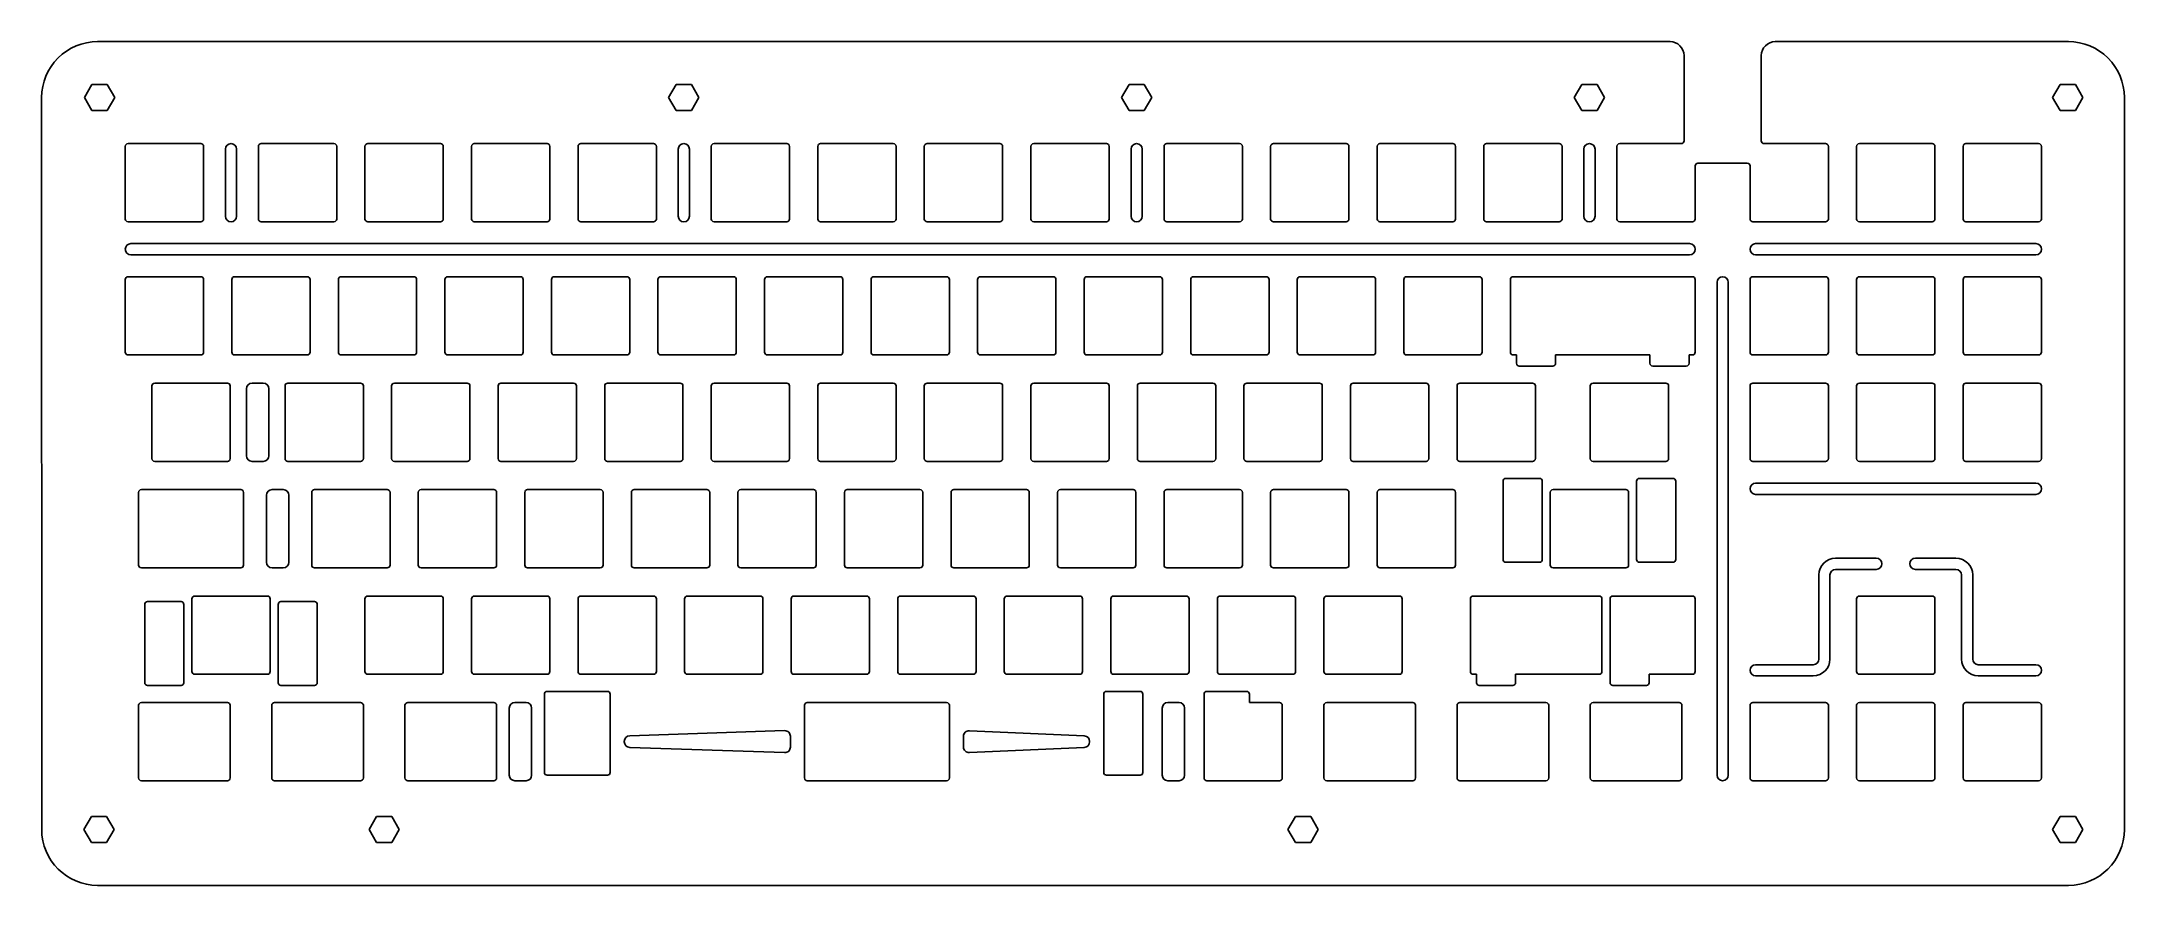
# Model space of a CAD drawing. Header units: millimetres. Extents: x -186 to 186, y -75 to 75.
import ezdxf

# ---------------------------------------------------------------- set-up
doc = ezdxf.new("R2010")
doc.units = ezdxf.units.MM
doc.layers.add('CUTOUTS', color=1, linetype='CONTINUOUS')
doc.layers.add('PERIMETER', color=5, linetype='CONTINUOUS')

msp = doc.modelspace()

# ---------------------------------------------------------------- linework, layer by layer
at = {"layer": 'CUTOUTS'}
for p, q in [((-178.55, 65.49), (-177.19, 67.84)), ((-177.19, 67.84), (-174.47, 67.84)), ((-174.47, 67.84), (-173.12, 65.49)), ((-74.09, 65.49), (-72.73, 67.84)), ((-72.73, 67.84), (-70.02, 67.84)), ((-70.02, 67.84), (-68.66, 65.49)), ((6.88, 65.49), (8.23, 67.84)), ((8.23, 67.84), (10.95, 67.84)), ((10.95, 67.84), (12.3, 65.49)), ((87.84, 65.49), (89.2, 67.84)), ((89.2, 67.84), (91.91, 67.84)), ((91.91, 67.84), (93.27, 65.49)), ((173.36, 65.49), (174.72, 67.84)), ((174.72, 67.84), (177.43, 67.84)), ((177.43, 67.84), (178.79, 65.49)), ((-177.19, 63.14), (-178.55, 65.49)), ((-173.12, 65.49), (-174.47, 63.14)), ((-72.73, 63.14), (-74.09, 65.49)), ((-68.66, 65.49), (-70.02, 63.14)), ((8.23, 63.14), (6.88, 65.49)), ((12.3, 65.49), (10.95, 63.14)), ((89.2, 63.14), (87.84, 65.49)), ((93.27, 65.49), (91.91, 63.14)), ((174.72, 63.14), (173.36, 65.49)), ((178.79, 65.49), (177.43, 63.14)), ((-174.47, 63.14), (-177.19, 63.14)), ((-70.02, 63.14), (-72.73, 63.14)), ((10.95, 63.14), (8.23, 63.14)), ((91.91, 63.14), (89.2, 63.14)), ((177.43, 63.14), (174.72, 63.14)), ((-171.24, 43.75), (-171.24, 56.75)), ((-170.74, 57.25), (-157.74, 57.25)), ((-157.24, 56.75), (-157.24, 43.75)), ((-153.33, 44.25), (-153.33, 56.25)), ((-152.33, 57.25), (-152.33, 57.25)), ((-151.33, 56.25), (-151.33, 44.25)), ((-147.43, 43.75), (-147.43, 56.75)), ((-146.93, 57.25), (-133.93, 57.25)), ((-133.43, 56.75), (-133.43, 43.75)), ((-128.38, 43.75), (-128.38, 56.75)), ((-127.88, 57.25), (-114.88, 57.25)), ((-114.38, 56.75), (-114.38, 43.75)), ((-109.33, 43.75), (-109.33, 56.75)), ((-108.83, 57.25), (-95.83, 57.25)), ((-95.33, 56.75), (-95.33, 43.75)), ((-90.28, 43.75), (-90.28, 56.75)), ((-89.78, 57.25), (-76.78, 57.25)), ((-76.28, 56.75), (-76.28, 43.75)), ((-72.37, 44.25), (-72.37, 56.25)), ((-71.37, 57.25), (-71.37, 57.25)), ((-70.37, 56.25), (-70.37, 44.25)), ((-66.47, 43.75), (-66.47, 56.75)), ((-65.97, 57.25), (-52.97, 57.25)), ((-52.47, 56.75), (-52.47, 43.75)), ((-47.42, 43.75), (-47.42, 56.75)), ((-46.92, 57.25), (-33.92, 57.25)), ((-33.42, 56.75), (-33.42, 43.75)), ((-28.37, 43.75), (-28.37, 56.75)), ((-27.87, 57.25), (-14.87, 57.25)), ((-14.37, 56.75), (-14.37, 43.75)), ((-9.32, 43.75), (-9.32, 56.75)), ((-8.82, 57.25), (4.18, 57.25)), ((4.68, 56.75), (4.68, 43.75)), ((8.59, 44.25), (8.59, 56.25)), ((9.59, 57.25), (9.59, 57.25)), ((10.59, 56.25), (10.59, 44.25)), ((14.5, 43.75), (14.5, 56.75)), ((15, 57.25), (28, 57.25)), ((28.5, 56.75), (28.5, 43.75)), ((33.55, 43.75), (33.55, 56.75)), ((34.05, 57.25), (47.05, 57.25)), ((47.55, 56.75), (47.55, 43.75)), ((52.6, 43.75), (52.6, 56.75)), ((53.1, 57.25), (66.1, 57.25)), ((66.6, 56.75), (66.6, 43.75)), ((71.65, 43.75), (71.65, 56.75)), ((72.15, 57.25), (85.15, 57.25)), ((85.65, 56.75), (85.65, 43.75)), ((89.55, 44.25), (89.55, 56.25)), ((90.55, 57.25), (90.55, 57.25)), ((91.55, 56.25), (91.55, 44.25)), ((138.32, 43.75), (138.32, 56.75)), ((138.82, 57.25), (151.82, 57.25)), ((152.32, 56.75), (152.32, 43.75)), ((157.37, 43.75), (157.37, 56.75)), ((157.87, 57.25), (170.87, 57.25)), ((171.37, 56.75), (171.37, 43.75)), ((-157.74, 43.25), (-170.74, 43.25)), ((-152.33, 43.25), (-152.33, 43.25)), ((-133.93, 43.25), (-146.93, 43.25)), ((-114.88, 43.25), (-127.88, 43.25)), ((-95.83, 43.25), (-108.83, 43.25)), ((-76.78, 43.25), (-89.78, 43.25)), ((-71.37, 43.25), (-71.37, 43.25)), ((-52.97, 43.25), (-65.97, 43.25)), ((-33.92, 43.25), (-46.92, 43.25)), ((-14.87, 43.25), (-27.87, 43.25)), ((4.18, 43.25), (-8.82, 43.25)), ((9.59, 43.25), (9.59, 43.25)), ((28, 43.25), (15, 43.25)), ((47.05, 43.25), (34.05, 43.25)), ((66.1, 43.25), (53.1, 43.25)), ((85.15, 43.25), (72.15, 43.25)), ((90.55, 43.25), (90.55, 43.25)), ((151.82, 43.25), (138.82, 43.25)), ((170.87, 43.25), (157.87, 43.25)), ((-170.24, 39.34), (108.46, 39.34)), ((108.46, 37.34), (-170.24, 37.34)), ((120.27, 39.34), (170.37, 39.34)), ((170.37, 37.34), (120.27, 37.34)), ((-171.24, 19.93), (-171.24, 32.93)), ((-170.74, 33.43), (-157.74, 33.43)), ((-157.24, 32.93), (-157.24, 19.93)), ((-152.19, 19.93), (-152.19, 32.93)), ((-151.69, 33.43), (-138.69, 33.43)), ((-138.19, 32.93), (-138.19, 19.93)), ((-133.14, 19.93), (-133.14, 32.93)), ((-132.64, 33.43), (-119.64, 33.43)), ((-119.14, 32.93), (-119.14, 19.93)), ((-114.09, 19.93), (-114.09, 32.93)), ((-113.59, 33.43), (-100.59, 33.43)), ((-100.09, 32.93), (-100.09, 19.93)), ((-95.04, 19.93), (-95.04, 32.93)), ((-94.54, 33.43), (-81.54, 33.43)), ((-81.04, 32.93), (-81.04, 19.93)), ((-75.99, 19.93), (-75.99, 32.93)), ((-75.49, 33.43), (-62.49, 33.43)), ((-61.99, 32.93), (-61.99, 19.93)), ((-56.94, 19.93), (-56.94, 32.93)), ((-56.44, 33.43), (-43.44, 33.43)), ((-42.94, 32.93), (-42.94, 19.93)), ((-37.89, 19.93), (-37.89, 32.93)), ((-37.39, 33.43), (-24.39, 33.43)), ((-23.89, 32.93), (-23.89, 19.93)), ((-18.84, 19.93), (-18.84, 32.93)), ((-18.34, 33.43), (-5.34, 33.43)), ((-4.84, 32.93), (-4.84, 19.93)), ((0.21, 19.93), (0.21, 32.93)), ((0.71, 33.43), (13.71, 33.43)), ((14.21, 32.93), (14.21, 19.93)), ((19.26, 19.93), (19.26, 32.93)), ((19.76, 33.43), (32.76, 33.43)), ((33.26, 32.93), (33.26, 19.93)), ((38.31, 19.93), (38.31, 32.93)), ((38.81, 33.43), (51.81, 33.43)), ((52.31, 32.93), (52.31, 19.93)), ((57.36, 19.93), (57.36, 32.93)), ((57.86, 33.43), (70.86, 33.43)), ((71.36, 32.93), (71.36, 19.93)), ((76.41, 19.93), (76.41, 32.93)), ((76.91, 33.43), (108.96, 33.43)), ((109.46, 32.93), (109.46, 19.93)), ((113.37, -55.77), (113.37, 32.43)), ((115.37, 32.43), (115.37, -55.77)), ((119.27, 19.93), (119.27, 32.93)), ((119.77, 33.43), (132.77, 33.43)), ((133.27, 32.93), (133.27, 19.93)), ((138.32, 19.93), (138.32, 32.93)), ((138.82, 33.43), (151.82, 33.43)), ((152.32, 32.93), (152.32, 19.93)), ((157.37, 19.93), (157.37, 32.93)), ((157.87, 33.43), (170.87, 33.43)), ((171.37, 32.93), (171.37, 19.93)), ((-157.74, 19.43), (-170.74, 19.43)), ((-138.69, 19.43), (-151.69, 19.43)), ((-119.64, 19.43), (-132.64, 19.43)), ((-100.59, 19.43), (-113.59, 19.43)), ((-81.54, 19.43), (-94.54, 19.43)), ((-62.49, 19.43), (-75.49, 19.43)), ((-43.44, 19.43), (-56.44, 19.43)), ((-24.39, 19.43), (-37.39, 19.43)), ((-5.34, 19.43), (-18.34, 19.43)), ((13.71, 19.43), (0.71, 19.43)), ((32.76, 19.43), (19.76, 19.43)), ((51.81, 19.43), (38.81, 19.43)), ((70.86, 19.43), (57.86, 19.43)), ((77.5, 19.43), (76.91, 19.43)), ((77.5, 17.93), (77.5, 19.43)), ((84.5, 19.43), (84.5, 17.93)), ((101.37, 19.43), (84.5, 19.43)), ((101.37, 17.93), (101.37, 19.43)), ((108.37, 19.43), (108.37, 17.93)), ((108.96, 19.43), (108.37, 19.43)), ((132.77, 19.43), (119.77, 19.43)), ((151.82, 19.43), (138.82, 19.43)), ((170.87, 19.43), (157.87, 19.43)), ((84, 17.43), (78, 17.43)), ((107.87, 17.43), (101.87, 17.43)), ((-166.48, 0.88), (-166.48, 13.88)), ((-165.98, 14.38), (-152.98, 14.38)), ((-152.48, 13.88), (-152.48, 0.88)), ((-149.57, 1.38), (-149.57, 13.38)), ((-148.57, 14.38), (-146.57, 14.38)), ((-145.57, 13.38), (-145.57, 1.38)), ((-142.67, 0.88), (-142.67, 13.88)), ((-142.17, 14.38), (-129.17, 14.38)), ((-128.67, 13.88), (-128.67, 0.88)), ((-123.62, 0.88), (-123.62, 13.88)), ((-123.12, 14.38), (-110.12, 14.38)), ((-109.62, 13.88), (-109.62, 0.88)), ((-104.57, 0.88), (-104.57, 13.88)), ((-104.07, 14.38), (-91.07, 14.38)), ((-90.57, 13.88), (-90.57, 0.88)), ((-85.52, 0.88), (-85.52, 13.88)), ((-85.02, 14.38), (-72.02, 14.38)), ((-71.52, 13.88), (-71.52, 0.88)), ((-66.47, 0.88), (-66.47, 13.88)), ((-65.97, 14.38), (-52.97, 14.38)), ((-52.47, 13.88), (-52.47, 0.88)), ((-47.42, 0.88), (-47.42, 13.88)), ((-46.92, 14.38), (-33.92, 14.38)), ((-33.42, 13.88), (-33.42, 0.88)), ((-28.37, 0.88), (-28.37, 13.88)), ((-27.87, 14.38), (-14.87, 14.38)), ((-14.37, 13.88), (-14.37, 0.88)), ((-9.32, 0.88), (-9.32, 13.88)), ((-8.82, 14.38), (4.18, 14.38)), ((4.68, 13.88), (4.68, 0.88)), ((9.73, 0.88), (9.73, 13.88)), ((10.23, 14.38), (23.23, 14.38)), ((23.73, 13.88), (23.73, 0.88)), ((28.78, 0.88), (28.78, 13.88)), ((29.28, 14.38), (42.28, 14.38)), ((42.78, 13.88), (42.78, 0.88)), ((47.83, 0.88), (47.83, 13.88)), ((48.33, 14.38), (61.33, 14.38)), ((61.83, 13.88), (61.83, 0.88)), ((66.88, 0.88), (66.88, 13.88)), ((67.38, 14.38), (80.38, 14.38)), ((80.88, 13.88), (80.88, 0.88)), ((90.7, 0.88), (90.7, 13.88)), ((91.2, 14.38), (104.2, 14.38)), ((104.7, 13.88), (104.7, 0.88)), ((119.27, 0.88), (119.27, 13.88)), ((119.77, 14.38), (132.77, 14.38)), ((133.27, 13.88), (133.27, 0.88)), ((138.32, 0.88), (138.32, 13.88)), ((138.82, 14.38), (151.82, 14.38)), ((152.32, 13.88), (152.32, 0.88)), ((157.37, 0.88), (157.37, 13.88)), ((157.87, 14.38), (170.87, 14.38)), ((171.37, 13.88), (171.37, 0.88)), ((-152.98, 0.38), (-165.98, 0.38)), ((-146.57, 0.38), (-148.57, 0.38)), ((-129.17, 0.38), (-142.17, 0.38)), ((-110.12, 0.38), (-123.12, 0.38)), ((-91.07, 0.38), (-104.07, 0.38)), ((-72.02, 0.38), (-85.02, 0.38)), ((-52.97, 0.38), (-65.97, 0.38)), ((-33.92, 0.38), (-46.92, 0.38)), ((-14.87, 0.38), (-27.87, 0.38)), ((4.18, 0.38), (-8.82, 0.38)), ((23.23, 0.38), (10.23, 0.38)), ((42.28, 0.38), (29.28, 0.38)), ((61.33, 0.38), (48.33, 0.38)), ((80.38, 0.38), (67.38, 0.38)), ((104.2, 0.38), (91.2, 0.38)), ((132.77, 0.38), (119.77, 0.38)), ((151.82, 0.38), (138.82, 0.38)), ((170.87, 0.38), (157.87, 0.38)), ((75.11, -17.17), (75.11, -3.17)), ((75.61, -2.67), (81.61, -2.67)), ((82.11, -3.17), (82.11, -17.17)), ((98.99, -17.17), (98.99, -3.17)), ((99.49, -2.67), (105.49, -2.67)), ((105.99, -3.17), (105.99, -17.17)), ((120.27, -3.52), (170.37, -3.52)), ((-168.86, -18.17), (-168.86, -5.17)), ((-168.36, -4.67), (-150.6, -4.67)), ((-150.1, -5.17), (-150.1, -18.17)), ((-146, -17.67), (-146, -5.67)), ((-145, -4.67), (-143, -4.67)), ((-142, -5.67), (-142, -17.67)), ((-137.9, -18.17), (-137.9, -5.17)), ((-137.4, -4.67), (-124.4, -4.67)), ((-123.9, -5.17), (-123.9, -18.17)), ((-118.85, -18.17), (-118.85, -5.17)), ((-118.35, -4.67), (-105.35, -4.67)), ((-104.85, -5.17), (-104.85, -18.17)), ((-99.8, -18.17), (-99.8, -5.17)), ((-99.3, -4.67), (-86.3, -4.67)), ((-85.8, -5.17), (-85.8, -18.17)), ((-80.75, -18.17), (-80.75, -5.17)), ((-80.25, -4.67), (-67.25, -4.67)), ((-66.75, -5.17), (-66.75, -18.17)), ((-61.7, -18.17), (-61.7, -5.17)), ((-61.2, -4.67), (-48.2, -4.67)), ((-47.7, -5.17), (-47.7, -18.17)), ((-42.65, -18.17), (-42.65, -5.17)), ((-42.15, -4.67), (-29.15, -4.67)), ((-28.65, -5.17), (-28.65, -18.17)), ((-23.6, -18.17), (-23.6, -5.17)), ((-23.1, -4.67), (-10.1, -4.67)), ((-9.6, -5.17), (-9.6, -18.17)), ((-4.55, -18.17), (-4.55, -5.17)), ((-4.05, -4.67), (8.95, -4.67)), ((9.45, -5.17), (9.45, -18.17)), ((14.5, -18.17), (14.5, -5.17)), ((15, -4.67), (28, -4.67)), ((28.5, -5.17), (28.5, -18.17)), ((33.55, -18.17), (33.55, -5.17)), ((34.05, -4.67), (47.05, -4.67)), ((47.55, -5.17), (47.55, -18.17)), ((52.6, -18.17), (52.6, -5.17)), ((53.1, -4.67), (66.1, -4.67)), ((66.6, -5.17), (66.6, -18.17)), ((83.55, -18.17), (83.55, -5.17)), ((84.05, -4.67), (97.05, -4.67)), ((97.55, -5.17), (97.55, -18.17)), ((170.37, -5.52), (120.27, -5.52)), ((81.61, -17.67), (75.61, -17.67)), ((105.49, -17.67), (99.49, -17.67)), ((134.56, -16.95), (141.82, -16.95)), ((148.82, -16.95), (156.08, -16.95)), ((-150.6, -18.67), (-168.36, -18.67)), ((-143, -18.67), (-145, -18.67)), ((-124.4, -18.67), (-137.4, -18.67)), ((-105.35, -18.67), (-118.35, -18.67)), ((-86.3, -18.67), (-99.3, -18.67)), ((-67.25, -18.67), (-80.25, -18.67)), ((-48.2, -18.67), (-61.2, -18.67)), ((-29.15, -18.67), (-42.15, -18.67)), ((-10.1, -18.67), (-23.1, -18.67)), ((8.95, -18.67), (-4.05, -18.67)), ((28, -18.67), (15, -18.67)), ((47.05, -18.67), (34.05, -18.67)), ((66.1, -18.67), (53.1, -18.67)), ((97.05, -18.67), (84.05, -18.67)), ((131.56, -35), (131.56, -19.95)), ((133.56, -19.95), (133.56, -35)), ((141.82, -18.95), (134.56, -18.95)), ((156.08, -18.95), (148.82, -18.95)), ((157.08, -35), (157.08, -19.95)), ((159.08, -19.95), (159.08, -35)), ((-167.77, -39.22), (-167.77, -25.22)), ((-167.27, -24.72), (-161.27, -24.72)), ((-160.77, -25.22), (-160.77, -39.22)), ((-159.33, -37.22), (-159.33, -24.22)), ((-158.83, -23.72), (-145.83, -23.72)), ((-145.33, -24.22), (-145.33, -37.22)), ((-143.9, -39.22), (-143.9, -25.22)), ((-143.4, -24.72), (-137.4, -24.72)), ((-136.9, -25.22), (-136.9, -39.22)), ((-128.38, -37.22), (-128.38, -24.22)), ((-127.88, -23.72), (-114.88, -23.72)), ((-114.38, -24.22), (-114.38, -37.22)), ((-109.33, -37.22), (-109.33, -24.22)), ((-108.83, -23.72), (-95.83, -23.72)), ((-95.33, -24.22), (-95.33, -37.22)), ((-90.28, -37.22), (-90.28, -24.22)), ((-89.78, -23.72), (-76.78, -23.72)), ((-76.28, -24.22), (-76.28, -37.22)), ((-71.23, -37.22), (-71.23, -24.22)), ((-70.73, -23.72), (-57.73, -23.72)), ((-57.23, -24.22), (-57.23, -37.22)), ((-52.18, -37.22), (-52.18, -24.22)), ((-51.68, -23.72), (-38.68, -23.72)), ((-38.18, -24.22), (-38.18, -37.22)), ((-33.13, -37.22), (-33.13, -24.22)), ((-32.63, -23.72), (-19.63, -23.72)), ((-19.13, -24.22), (-19.13, -37.22)), ((-14.08, -37.22), (-14.08, -24.22)), ((-13.58, -23.72), (-0.58, -23.72)), ((-0.08, -24.22), (-0.08, -37.22)), ((4.97, -37.22), (4.97, -24.22)), ((5.47, -23.72), (18.47, -23.72)), ((18.97, -24.22), (18.97, -37.22)), ((24.02, -37.22), (24.02, -24.22)), ((24.52, -23.72), (37.52, -23.72)), ((38.02, -24.22), (38.02, -37.22)), ((43.07, -37.22), (43.07, -24.22)), ((43.57, -23.72), (56.57, -23.72)), ((57.07, -24.22), (57.07, -37.22)), ((69.27, -37.22), (69.27, -24.22)), ((69.77, -23.72), (92.29, -23.72)), ((92.79, -24.22), (92.79, -37.22)), ((94.23, -39.22), (94.23, -24.22)), ((94.73, -23.72), (108.96, -23.72)), ((109.46, -24.22), (109.46, -37.22)), ((138.32, -37.22), (138.32, -24.22)), ((138.82, -23.72), (151.82, -23.72)), ((152.32, -24.22), (152.32, -37.22)), ((120.27, -36), (130.56, -36)), ((160.08, -36), (170.37, -36)), ((-161.27, -39.72), (-167.27, -39.72)), ((-145.83, -37.72), (-158.83, -37.72)), ((-137.4, -39.72), (-143.4, -39.72)), ((-114.88, -37.72), (-127.88, -37.72)), ((-95.83, -37.72), (-108.83, -37.72)), ((-95.8, -40.77), (-85.04, -40.77)), ((-76.78, -37.72), (-89.78, -37.72)), ((-57.73, -37.72), (-70.73, -37.72)), ((-38.68, -37.72), (-51.68, -37.72)), ((-19.63, -37.72), (-32.63, -37.72)), ((-0.58, -37.72), (-13.58, -37.72)), ((4.2, -40.77), (10.2, -40.77)), ((18.47, -37.72), (5.47, -37.72)), ((22.14, -40.77), (29.26, -40.77)), ((37.52, -37.72), (24.52, -37.72)), ((56.57, -37.72), (43.57, -37.72)), ((70.35, -37.72), (69.77, -37.72)), ((70.35, -39.22), (70.35, -37.72)), ((76.85, -39.72), (70.85, -39.72)), ((77.35, -37.72), (77.35, -39.22)), ((92.29, -37.72), (77.35, -37.72)), ((100.73, -39.72), (94.73, -39.72)), ((108.96, -37.72), (101.23, -37.72)), ((101.23, -37.72), (101.23, -39.22)), ((130.56, -38), (120.27, -38)), ((151.82, -37.72), (138.82, -37.72)), ((170.37, -38), (160.08, -38)), ((-168.86, -56.27), (-168.86, -43.27)), ((-168.36, -42.77), (-152.98, -42.77)), ((-152.48, -43.27), (-152.48, -56.27)), ((-145.05, -56.27), (-145.05, -43.27)), ((-144.55, -42.77), (-129.17, -42.77)), ((-128.67, -43.27), (-128.67, -56.27)), ((-121.23, -56.27), (-121.23, -43.27)), ((-120.73, -42.77), (-105.35, -42.77)), ((-104.85, -43.27), (-104.85, -56.27)), ((-102.58, -55.77), (-102.58, -43.77)), ((-101.58, -42.77), (-99.58, -42.77)), ((-98.58, -43.77), (-98.58, -55.77)), ((-96.3, -55.27), (-96.3, -41.27)), ((-84.54, -41.27), (-84.54, -55.27)), ((-49.8, -56.27), (-49.8, -43.27)), ((-49.3, -42.77), (-24.39, -42.77)), ((-23.89, -43.27), (-23.89, -56.27)), ((3.7, -55.27), (3.7, -41.27)), ((10.7, -41.27), (10.7, -55.27)), ((14.17, -55.77), (14.17, -43.77)), ((15.17, -42.77), (17.17, -42.77)), ((18.17, -43.77), (18.17, -55.77)), ((21.64, -56.27), (21.64, -41.27)), ((29.76, -41.27), (29.76, -42.77)), ((29.76, -42.77), (35.14, -42.77)), ((35.64, -43.27), (35.64, -56.27)), ((43.07, -56.27), (43.07, -43.27)), ((43.57, -42.77), (58.95, -42.77)), ((59.45, -43.27), (59.45, -56.27)), ((66.88, -56.27), (66.88, -43.27)), ((67.38, -42.77), (82.77, -42.77)), ((83.27, -43.27), (83.27, -56.27)), ((90.7, -56.27), (90.7, -43.27)), ((91.2, -42.77), (106.58, -42.77)), ((107.08, -43.27), (107.08, -56.27)), ((119.27, -56.27), (119.27, -43.27)), ((119.77, -42.77), (132.77, -42.77)), ((133.27, -43.27), (133.27, -56.27)), ((138.32, -56.27), (138.32, -43.27)), ((138.82, -42.77), (151.82, -42.77)), ((152.32, -43.27), (152.32, -56.27)), ((157.37, -56.27), (157.37, -43.27)), ((157.87, -42.77), (170.87, -42.77)), ((171.37, -43.27), (171.37, -56.27)), ((-81.05, -48.73), (-53.36, -47.8)), ((-20.32, -47.81), (0.22, -48.73)), ((-82.02, -49.8), (-82.02, -49.73)), ((-53.36, -51.73), (-81.05, -50.8)), ((-52.32, -48.8), (-52.32, -49.77)), ((-52.32, -49.77), (-52.32, -50.73)), ((-21.37, -49.77), (-21.37, -48.81)), ((-21.37, -50.72), (-21.37, -49.77)), ((0.22, -50.81), (-20.32, -51.72)), ((1.18, -49.73), (1.18, -49.81)), ((-85.04, -55.77), (-95.8, -55.77)), ((10.2, -55.77), (4.2, -55.77)), ((-152.98, -56.77), (-168.36, -56.77)), ((-129.17, -56.77), (-144.55, -56.77)), ((-105.35, -56.77), (-120.73, -56.77)), ((-99.58, -56.77), (-101.58, -56.77)), ((-24.39, -56.77), (-49.3, -56.77)), ((17.17, -56.77), (15.17, -56.77)), ((35.14, -56.77), (22.14, -56.77)), ((58.95, -56.77), (43.57, -56.77)), ((82.77, -56.77), (67.38, -56.77)), ((106.58, -56.77), (91.2, -56.77)), ((132.77, -56.77), (119.77, -56.77)), ((151.82, -56.77), (138.82, -56.77)), ((170.87, -56.77), (157.87, -56.77)), ((-178.64, -65.49), (-177.28, -63.14)), ((-177.28, -63.14), (-174.57, -63.14)), ((-174.57, -63.14), (-173.21, -65.49)), ((-127.66, -65.49), (-126.31, -63.14)), ((-126.31, -63.14), (-123.59, -63.14)), ((-123.59, -63.14), (-122.24, -65.49)), ((36.64, -65.49), (38, -63.14)), ((38, -63.14), (40.71, -63.14)), ((40.71, -63.14), (42.07, -65.49)), ((173.36, -65.49), (174.71, -63.14)), ((174.71, -63.14), (177.43, -63.14)), ((177.43, -63.14), (178.78, -65.49)), ((-177.28, -67.84), (-178.64, -65.49)), ((-173.21, -65.49), (-174.57, -67.84)), ((-126.31, -67.84), (-127.66, -65.49)), ((-122.24, -65.49), (-123.59, -67.84)), ((38, -67.84), (36.64, -65.49)), ((42.07, -65.49), (40.71, -67.84)), ((174.71, -67.84), (173.36, -65.49)), ((178.78, -65.49), (177.43, -67.84)), ((-174.57, -67.84), (-177.28, -67.84)), ((-123.59, -67.84), (-126.31, -67.84)), ((40.71, -67.84), (38, -67.84)), ((177.43, -67.84), (174.71, -67.84))]:
    msp.add_line(p, q, dxfattribs=at)
for centre, radius, start, end in [((-170.74, 56.75), 0.5, 90, 180), ((-157.74, 56.75), 0.5, 0, 90), ((-152.33, 56.25), 1, 90.0029, 180), ((-152.33, 56.25), 1, 0, 89.9971), ((-146.93, 56.75), 0.5, 90, 180), ((-133.93, 56.75), 0.5, 0, 90), ((-127.88, 56.75), 0.5, 90, 180), ((-114.88, 56.75), 0.5, 0, 90), ((-108.83, 56.75), 0.5, 90, 180), ((-95.83, 56.75), 0.5, 0, 90), ((-89.78, 56.75), 0.5, 90, 180), ((-76.78, 56.75), 0.5, 0, 90), ((-71.37, 56.25), 1, 90.0029, 180), ((-71.37, 56.25), 1, 0, 89.9971), ((-65.97, 56.75), 0.5, 90, 180), ((-52.97, 56.75), 0.5, 0, 90), ((-46.92, 56.75), 0.5, 90, 180), ((-33.92, 56.75), 0.5, 0, 90), ((-27.87, 56.75), 0.5, 90, 180), ((-14.87, 56.75), 0.5, 0, 90), ((-8.82, 56.75), 0.5, 90, 180), ((4.18, 56.75), 0.5, 0, 90), ((9.59, 56.25), 1, 90.0029, 180), ((9.59, 56.25), 1, 0, 89.9971), ((15, 56.75), 0.5, 90, 180), ((28, 56.75), 0.5, 0, 90), ((34.05, 56.75), 0.5, 90, 180), ((47.05, 56.75), 0.5, 0, 90), ((53.1, 56.75), 0.5, 90, 180), ((66.1, 56.75), 0.5, 0, 90), ((72.15, 56.75), 0.5, 90, 180), ((85.15, 56.75), 0.5, 0, 90), ((90.55, 56.25), 1, 90.0029, 180), ((90.55, 56.25), 1, 0, 89.9971), ((138.82, 56.75), 0.5, 90, 180), ((151.82, 56.75), 0.5, 0, 90), ((157.87, 56.75), 0.5, 90, 180), ((170.87, 56.75), 0.5, 0, 90), ((-170.74, 43.75), 0.5, 180, 270), ((-157.74, 43.75), 0.5, 270, 360), ((-152.33, 44.25), 1, 180, 269.9971), ((-152.33, 44.25), 1, -89.9971, 0), ((-146.93, 43.75), 0.5, 180, 270), ((-133.93, 43.75), 0.5, -90, 0), ((-127.88, 43.75), 0.5, 180, 270), ((-114.88, 43.75), 0.5, -90, 0), ((-108.83, 43.75), 0.5, 180, 270), ((-95.83, 43.75), 0.5, -90, 0), ((-89.78, 43.75), 0.5, 180, 270), ((-76.78, 43.75), 0.5, -90, 0), ((-71.37, 44.25), 1, 180, 269.9971), ((-71.37, 44.25), 1, 270.0029, 360), ((-65.97, 43.75), 0.5, 180, 270), ((-52.97, 43.75), 0.5, -90, 0), ((-46.92, 43.75), 0.5, 180, 270), ((-33.92, 43.75), 0.5, -90, 0), ((-27.87, 43.75), 0.5, 180, 270), ((-14.87, 43.75), 0.5, -90, 0), ((-8.82, 43.75), 0.5, 180, 270), ((4.18, 43.75), 0.5, 270, 360), ((9.59, 44.25), 1, 180, 269.9971), ((9.59, 44.25), 1, -89.9971, 0), ((15, 43.75), 0.5, 180, 270), ((28, 43.75), 0.5, 270, 360), ((34.05, 43.75), 0.5, 180, 270), ((47.05, 43.75), 0.5, 270, 360), ((53.1, 43.75), 0.5, 180, 270), ((66.1, 43.75), 0.5, 270, 360), ((72.15, 43.75), 0.5, 180, 270), ((85.15, 43.75), 0.5, 270, 360), ((90.55, 44.25), 1, 180, 269.9971), ((90.55, 44.25), 1, -89.9971, 0), ((138.82, 43.75), 0.5, 180, 270), ((151.82, 43.75), 0.5, -90, 0), ((157.87, 43.75), 0.5, 180, 270), ((170.87, 43.75), 0.5, -90, 0), ((-170.24, 38.34), 1, 90, 270), ((108.46, 38.34), 1, -90, 90), ((120.27, 38.34), 1, 90, 270), ((170.37, 38.34), 1, -90, 90), ((-170.74, 32.93), 0.5, 90, 180), ((-157.74, 32.93), 0.5, 0, 90), ((-151.69, 32.93), 0.5, 90, 180), ((-138.69, 32.93), 0.5, 0, 90), ((-132.64, 32.93), 0.5, 90, 180), ((-119.64, 32.93), 0.5, 0, 90), ((-113.59, 32.93), 0.5, 90, 180), ((-100.59, 32.93), 0.5, 0, 90), ((-94.54, 32.93), 0.5, 90, 180), ((-81.54, 32.93), 0.5, 0, 90), ((-75.49, 32.93), 0.5, 90, 180), ((-62.49, 32.93), 0.5, 0, 90), ((-56.44, 32.93), 0.5, 90, 180), ((-43.44, 32.93), 0.5, 0, 90), ((-37.39, 32.93), 0.5, 90, 180), ((-24.39, 32.93), 0.5, 0, 90), ((-18.34, 32.93), 0.5, 90, 180), ((-5.34, 32.93), 0.5, 0, 90), ((0.71, 32.93), 0.5, 90, 180), ((13.71, 32.93), 0.5, 0, 90), ((19.76, 32.93), 0.5, 90, 180), ((32.76, 32.93), 0.5, 0, 90), ((38.81, 32.93), 0.5, 90, 180), ((51.81, 32.93), 0.5, 0, 90), ((57.86, 32.93), 0.5, 90, 180), ((70.86, 32.93), 0.5, 0, 90), ((76.91, 32.93), 0.5, 90, 180), ((108.96, 32.93), 0.5, 0, 90), ((114.37, 32.43), 1, 0, 180), ((119.77, 32.93), 0.5, 90, 180), ((132.77, 32.93), 0.5, 0, 90), ((138.82, 32.93), 0.5, 90, 180), ((151.82, 32.93), 0.5, 0, 90), ((157.87, 32.93), 0.5, 90, 180), ((170.87, 32.93), 0.5, 0, 90), ((-170.74, 19.93), 0.5, 180, 270), ((-157.74, 19.93), 0.5, -90, 0), ((-151.69, 19.93), 0.5, 180, 270), ((-138.69, 19.93), 0.5, -90, 0), ((-132.64, 19.93), 0.5, 180, 270), ((-119.64, 19.93), 0.5, -90, 0), ((-113.59, 19.93), 0.5, 180, 270), ((-100.59, 19.93), 0.5, -90, 0), ((-94.54, 19.93), 0.5, 180, 270), ((-81.54, 19.93), 0.5, -90, 0), ((-75.49, 19.93), 0.5, 180, 270), ((-62.49, 19.93), 0.5, -90, 0), ((-56.44, 19.93), 0.5, 180, 270), ((-43.44, 19.93), 0.5, -90, 0), ((-37.39, 19.93), 0.5, 180, 270), ((-24.39, 19.93), 0.5, -90, 0), ((-18.34, 19.93), 0.5, 180, 270), ((-5.34, 19.93), 0.5, -90, 0), ((0.71, 19.93), 0.5, 180, 270), ((13.71, 19.93), 0.5, -90, 0), ((19.76, 19.93), 0.5, 180, 270), ((32.76, 19.93), 0.5, -90, 0), ((38.81, 19.93), 0.5, 180, 270), ((51.81, 19.93), 0.5, -90, 0), ((57.86, 19.93), 0.5, 180, 270), ((70.86, 19.93), 0.5, -90, 0), ((76.91, 19.93), 0.5, 180, 270), ((108.96, 19.93), 0.5, -90, 0), ((119.77, 19.93), 0.5, 180, 270), ((132.77, 19.93), 0.5, -90, 0), ((138.82, 19.93), 0.5, 180, 270), ((151.82, 19.93), 0.5, -90, 0), ((157.87, 19.93), 0.5, 180, 270), ((170.87, 19.93), 0.5, -90, 0), ((78, 17.93), 0.5, 180, 270), ((84, 17.93), 0.5, 270, 360), ((101.87, 17.93), 0.5, 180, 270), ((107.87, 17.93), 0.5, 270, 360), ((-165.98, 13.88), 0.5, 90, 180), ((-152.98, 13.88), 0.5, 0, 90), ((-148.57, 13.38), 1, 90, 180), ((-146.57, 13.38), 1, 0, 90), ((-142.17, 13.88), 0.5, 90, 180), ((-129.17, 13.88), 0.5, 0, 90), ((-123.12, 13.88), 0.5, 90, 180), ((-110.12, 13.88), 0.5, 0, 90), ((-104.07, 13.88), 0.5, 90, 180), ((-91.07, 13.88), 0.5, 0, 90), ((-85.02, 13.88), 0.5, 90, 180), ((-72.02, 13.88), 0.5, 0, 90), ((-65.97, 13.88), 0.5, 90, 180), ((-52.97, 13.88), 0.5, 0, 90), ((-46.92, 13.88), 0.5, 90, 180), ((-33.92, 13.88), 0.5, 0, 90), ((-27.87, 13.88), 0.5, 90, 180), ((-14.87, 13.88), 0.5, 0, 90), ((-8.82, 13.88), 0.5, 90, 180), ((4.18, 13.88), 0.5, 0, 90), ((10.23, 13.88), 0.5, 90, 180), ((23.23, 13.88), 0.5, 0, 90), ((29.28, 13.88), 0.5, 90, 180), ((42.28, 13.88), 0.5, 0, 90), ((48.33, 13.88), 0.5, 90, 180), ((61.33, 13.88), 0.5, 0, 90), ((67.38, 13.88), 0.5, 90, 180), ((80.38, 13.88), 0.5, 0, 90), ((91.2, 13.88), 0.5, 90, 180), ((104.2, 13.88), 0.5, 0, 90), ((119.77, 13.88), 0.5, 90, 180), ((132.77, 13.88), 0.5, 0, 90), ((138.82, 13.88), 0.5, 90, 180), ((151.82, 13.88), 0.5, 0, 90), ((157.87, 13.88), 0.5, 90, 180), ((170.87, 13.88), 0.5, 0, 90), ((-165.98, 0.88), 0.5, 180, 270), ((-152.98, 0.88), 0.5, -90, 0), ((-148.57, 1.38), 1, 180, 270), ((-146.57, 1.38), 1, -90, 0), ((-142.17, 0.88), 0.5, 180, 270), ((-129.17, 0.88), 0.5, -90, 0), ((-123.12, 0.88), 0.5, 180, 270), ((-110.12, 0.88), 0.5, -90, 0), ((-104.07, 0.88), 0.5, 180, 270), ((-91.07, 0.88), 0.5, -90, 0), ((-85.02, 0.88), 0.5, 180, 270), ((-72.02, 0.88), 0.5, 270, 360), ((-65.97, 0.88), 0.5, 180, 270), ((-52.97, 0.88), 0.5, -90, 0), ((-46.92, 0.88), 0.5, 180, 270), ((-33.92, 0.88), 0.5, 270, 360), ((-27.87, 0.88), 0.5, 180, 270), ((-14.87, 0.88), 0.5, 270, 360), ((-8.82, 0.88), 0.5, 180, 270), ((4.18, 0.88), 0.5, 270, 360), ((10.23, 0.88), 0.5, 180, 270), ((23.23, 0.88), 0.5, 270, 360), ((29.28, 0.88), 0.5, 180, 270), ((42.28, 0.88), 0.5, 270, 360), ((48.33, 0.88), 0.5, 180, 270), ((61.33, 0.88), 0.5, 270, 360), ((67.38, 0.88), 0.5, 180, 270), ((80.38, 0.88), 0.5, 270, 360), ((91.2, 0.88), 0.5, 180, 270), ((104.2, 0.88), 0.5, 270, 360), ((119.77, 0.88), 0.5, 180, 270), ((132.77, 0.88), 0.5, 270, 360), ((138.82, 0.88), 0.5, 180, 270), ((151.82, 0.88), 0.5, -90, 0), ((157.87, 0.88), 0.5, 180, 270), ((170.87, 0.88), 0.5, -90, 0), ((75.61, -3.17), 0.5, 90, 180), ((81.61, -3.17), 0.5, 0, 90), ((99.49, -3.17), 0.5, 90, 180), ((105.49, -3.17), 0.5, 0, 90), ((120.27, -4.52), 1, 90, 270), ((170.37, -4.52), 1, -90, 90), ((-168.36, -5.17), 0.5, 90, 180), ((-150.6, -5.17), 0.5, 0, 90), ((-145, -5.67), 1, 90, 180), ((-143, -5.67), 1, 0, 90), ((-137.4, -5.17), 0.5, 90, 180), ((-124.4, -5.17), 0.5, 0, 90), ((-118.35, -5.17), 0.5, 90, 180), ((-105.35, -5.17), 0.5, 0, 90), ((-99.3, -5.17), 0.5, 90, 180), ((-86.3, -5.17), 0.5, 0, 90), ((-80.25, -5.17), 0.5, 90, 180), ((-67.25, -5.17), 0.5, 0, 90), ((-61.2, -5.17), 0.5, 90, 180), ((-48.2, -5.17), 0.5, 0, 90), ((-42.15, -5.17), 0.5, 90, 180), ((-29.15, -5.17), 0.5, 0, 90), ((-23.1, -5.17), 0.5, 90, 180), ((-10.1, -5.17), 0.5, 0, 90), ((-4.05, -5.17), 0.5, 90, 180), ((8.95, -5.17), 0.5, 0, 90), ((15, -5.17), 0.5, 90, 180), ((28, -5.17), 0.5, 0, 90), ((34.05, -5.17), 0.5, 90, 180), ((47.05, -5.17), 0.5, 0, 90), ((53.1, -5.17), 0.5, 90, 180), ((66.1, -5.17), 0.5, 0, 90), ((84.05, -5.17), 0.5, 90, 180), ((97.05, -5.17), 0.5, 0, 90), ((-168.36, -18.17), 0.5, 180, 270), ((-150.6, -18.17), 0.5, -90, 0), ((-145, -17.67), 1, 180, 270), ((-143, -17.67), 1, 270, 360), ((-137.4, -18.17), 0.5, 180, 270), ((-124.4, -18.17), 0.5, -90, 0), ((-118.35, -18.17), 0.5, 180, 270), ((-105.35, -18.17), 0.5, -90, 0), ((-99.3, -18.17), 0.5, 180, 270), ((-86.3, -18.17), 0.5, -90, 0), ((-80.25, -18.17), 0.5, 180, 270), ((-67.25, -18.17), 0.5, 270, 360), ((-61.2, -18.17), 0.5, 180, 270), ((-48.2, -18.17), 0.5, -90, 0), ((-42.15, -18.17), 0.5, 180, 270), ((-29.15, -18.17), 0.5, -90, 0), ((-23.1, -18.17), 0.5, 180, 270), ((-10.1, -18.17), 0.5, 270, 360), ((-4.05, -18.17), 0.5, 180, 270), ((8.95, -18.17), 0.5, 270, 360), ((15, -18.17), 0.5, 180, 270), ((28, -18.17), 0.5, 270, 360), ((34.05, -18.17), 0.5, 180, 270), ((47.05, -18.17), 0.5, 270, 360), ((53.1, -18.17), 0.5, 180, 270), ((66.1, -18.17), 0.5, 270, 360), ((75.61, -17.17), 0.5, 180, 270), ((81.61, -17.17), 0.5, -90, 0), ((84.05, -18.17), 0.5, 180, 270), ((97.05, -18.17), 0.5, 270, 360), ((99.49, -17.17), 0.5, 180, 270), ((105.49, -17.17), 0.5, -90, 0), ((134.56, -19.95), 3, 90, 180), ((141.82, -17.95), 1, -90, 90), ((148.82, -17.95), 1, 90, 270), ((156.08, -19.95), 3, 0, 90), ((134.56, -19.95), 1, 90, 180), ((156.08, -19.95), 1, 0, 90), ((-167.27, -25.22), 0.5, 90, 180), ((-161.27, -25.22), 0.5, 0, 90), ((-158.83, -24.22), 0.5, 90, 180), ((-145.83, -24.22), 0.5, 0, 90), ((-143.4, -25.22), 0.5, 90, 180), ((-137.4, -25.22), 0.5, 0, 90), ((-127.88, -24.22), 0.5, 90, 180), ((-114.88, -24.22), 0.5, 0, 90), ((-108.83, -24.22), 0.5, 90, 180), ((-95.83, -24.22), 0.5, 0, 90), ((-89.78, -24.22), 0.5, 90, 180), ((-76.78, -24.22), 0.5, 0, 90), ((-70.73, -24.22), 0.5, 90, 180), ((-57.73, -24.22), 0.5, 0, 90), ((-51.68, -24.22), 0.5, 90, 180), ((-38.68, -24.22), 0.5, 0, 90), ((-32.63, -24.22), 0.5, 90, 180), ((-19.63, -24.22), 0.5, 0, 90), ((-13.58, -24.22), 0.5, 90, 180), ((-0.58, -24.22), 0.5, 0, 90), ((5.47, -24.22), 0.5, 90, 180), ((18.47, -24.22), 0.5, 0, 90), ((24.52, -24.22), 0.5, 90, 180), ((37.52, -24.22), 0.5, 0, 90), ((43.57, -24.22), 0.5, 90, 180), ((56.57, -24.22), 0.5, 0, 90), ((69.77, -24.22), 0.5, 90, 180), ((92.29, -24.22), 0.5, 0, 90), ((94.73, -24.22), 0.5, 90, 180), ((108.96, -24.22), 0.5, 0, 90), ((138.82, -24.22), 0.5, 90, 180), ((151.82, -24.22), 0.5, 0, 90), ((-158.83, -37.22), 0.5, 180, 270), ((-145.83, -37.22), 0.5, -90, 0), ((-127.88, -37.22), 0.5, 180, 270), ((-114.88, -37.22), 0.5, -90, 0), ((-108.83, -37.22), 0.5, 180, 270), ((-95.83, -37.22), 0.5, -90, 0), ((-89.78, -37.22), 0.5, 180, 270), ((-76.78, -37.22), 0.5, -90, 0), ((-70.73, -37.22), 0.5, 180, 270), ((-57.73, -37.22), 0.5, 270, 360), ((-51.68, -37.22), 0.5, 180, 270), ((-38.68, -37.22), 0.5, 270, 360), ((-32.63, -37.22), 0.5, 180, 270), ((-19.63, -37.22), 0.5, -90, 0), ((-13.58, -37.22), 0.5, 180, 270), ((-0.58, -37.22), 0.5, -90, 0), ((5.47, -37.22), 0.5, 180, 270), ((18.47, -37.22), 0.5, -90, 0), ((24.52, -37.22), 0.5, 180, 270), ((37.52, -37.22), 0.5, -90, 0), ((43.57, -37.22), 0.5, 180, 270), ((56.57, -37.22), 0.5, -90, 0), ((69.77, -37.22), 0.5, 180, 270), ((92.29, -37.22), 0.5, -90, 0), ((108.96, -37.22), 0.5, -90, 0), ((120.27, -37), 1, 90, 270), ((130.56, -35), 1, -90, 0), ((130.56, -35), 3, 270, 360), ((138.82, -37.22), 0.5, 180, 270), ((151.82, -37.22), 0.5, -90, 0), ((160.08, -35), 3, 180, 270), ((160.08, -35), 1, 180, 270), ((170.37, -37), 1, -90, 90), ((-167.27, -39.22), 0.5, 180, 270), ((-161.27, -39.22), 0.5, -90, 0), ((-143.4, -39.22), 0.5, 180, 270), ((-137.4, -39.22), 0.5, -90, 0), ((-95.8, -41.27), 0.5, 90, 180), ((-85.04, -41.27), 0.5, 0, 90), ((4.2, -41.27), 0.5, 90, 180), ((10.2, -41.27), 0.5, 0, 90), ((22.14, -41.27), 0.5, 90, 180), ((29.26, -41.27), 0.5, 0, 90), ((70.85, -39.22), 0.5, 180, 270), ((76.85, -39.22), 0.5, -90, 0), ((94.73, -39.22), 0.5, 180, 270), ((100.73, -39.22), 0.5, -90, 0), ((-168.36, -43.27), 0.5, 90, 180), ((-152.98, -43.27), 0.5, 0, 90), ((-144.55, -43.27), 0.5, 90, 180), ((-129.17, -43.27), 0.5, 0, 90), ((-120.73, -43.27), 0.5, 90, 180), ((-105.35, -43.27), 0.5, 0, 90), ((-101.58, -43.77), 1, 90.0029, 180), ((-99.58, -43.77), 1, 0, 89.9971), ((-49.3, -43.27), 0.5, 90, 180), ((-24.39, -43.27), 0.5, 0, 90), ((15.17, -43.77), 1, 90.0029, 180), ((17.17, -43.77), 1, 0, 89.9971), ((35.14, -43.27), 0.5, 0, 90), ((43.57, -43.27), 0.5, 90, 180), ((58.95, -43.27), 0.5, 0, 90), ((67.38, -43.27), 0.5, 90, 180), ((82.77, -43.27), 0.5, 0, 90), ((91.2, -43.27), 0.5, 90, 180), ((106.58, -43.27), 0.5, 0, 90), ((119.77, -43.27), 0.5, 90, 180), ((132.77, -43.27), 0.5, 0, 90), ((138.82, -43.27), 0.5, 90, 180), ((151.82, -43.27), 0.5, 0, 90), ((157.87, -43.27), 0.5, 90, 180), ((170.87, -43.27), 0.5, 0, 90), ((-53.32, -48.8), 1, 0.0015, 91.9262), ((-20.37, -48.81), 1, 87.455, 179.9949), ((-81.02, -49.73), 1, 91.9262, 179.9974), ((-81.02, -49.8), 1, 179.9974, 268.0686), ((-53.32, -50.73), 1, 268.0686, 359.9974), ((-20.37, -50.72), 1, 180.0053, 272.5348), ((0.18, -49.73), 1, -0.0051, 87.455), ((0.18, -49.81), 1, 272.5348, 359.9949), ((-101.58, -55.77), 1, 180, 269.9971), ((-99.58, -55.77), 1, 270.0029, 360), ((-95.8, -55.27), 0.5, 180, 270), ((-85.04, -55.27), 0.5, -90, 0), ((4.2, -55.27), 0.5, 180, 270), ((10.2, -55.27), 0.5, -90, 0), ((15.17, -55.77), 1, 180, 269.9971), ((17.17, -55.77), 1, 270.0029, 360), ((114.37, -55.77), 1, -180, 0), ((-168.36, -56.27), 0.5, 180, 270), ((-152.98, -56.27), 0.5, 270, 360), ((-144.55, -56.27), 0.5, 180, 270), ((-129.17, -56.27), 0.5, 270, 360), ((-120.73, -56.27), 0.5, 180, 270), ((-105.35, -56.27), 0.5, 270, 360), ((-49.3, -56.27), 0.5, 180, 270), ((-24.39, -56.27), 0.5, 270, 360), ((22.14, -56.27), 0.5, 180, 270), ((35.14, -56.27), 0.5, 270, 360), ((43.57, -56.27), 0.5, 180, 270), ((58.95, -56.27), 0.5, 270, 360), ((67.38, -56.27), 0.5, 180, 270), ((82.77, -56.27), 0.5, 270, 360), ((91.2, -56.27), 0.5, 180, 270), ((106.58, -56.27), 0.5, -90, 0), ((119.77, -56.27), 0.5, 180, 270), ((132.77, -56.27), 0.5, 270, 360), ((138.82, -56.27), 0.5, 180, 270), ((151.82, -56.27), 0.5, -90, 0), ((157.87, -56.27), 0.5, 180, 270), ((170.87, -56.27), 0.5, -90, 0)]:
    msp.add_arc(centre, radius, start, end, dxfattribs=at)
at = {"layer": 'PERIMETER'}
for p, q in [((104.96, 75.49), (-176.19, 75.49)), ((176.19, 75.49), (123.77, 75.49)), ((107.46, 57.75), (107.46, 72.99)), ((121.27, 72.99), (121.27, 57.75)), ((-186.19, 65.49), (-186.18, -65.49)), ((186.19, -65.49), (186.19, 65.49)), ((95.46, 43.75), (95.46, 56.75)), ((95.96, 57.25), (106.96, 57.25)), ((121.77, 57.25), (132.77, 57.25)), ((133.27, 56.75), (133.27, 43.75)), ((109.46, 53.25), (109.46, 43.75)), ((118.77, 53.75), (109.96, 53.75)), ((119.27, 43.75), (119.27, 53.25)), ((108.96, 43.25), (95.96, 43.25)), ((132.77, 43.25), (119.77, 43.25)), ((-176.18, -75.49), (176.19, -75.49))]:
    msp.add_line(p, q, dxfattribs=at)
for centre, radius, start, end in [((-176.19, 65.49), 10, 90.0002, 180.0047), ((104.96, 72.99), 2.5, 0.0002, 90.0002), ((123.77, 72.99), 2.5, 90.0002, 180.0002), ((176.19, 65.49), 10, 0, 90.0002), ((95.96, 56.75), 0.5, 90, 180), ((106.96, 57.75), 0.5, -90, 0.0002), ((121.77, 57.75), 0.5, 180.0002, 270), ((132.77, 56.75), 0.5, 0, 90), ((109.96, 53.25), 0.5, 90, 180), ((118.77, 53.25), 0.5, 0, 90), ((95.96, 43.75), 0.5, 180, 270), ((108.96, 43.75), 0.5, 270, 360), ((119.77, 43.75), 0.5, 180, 270), ((132.77, 43.75), 0.5, 270, 360), ((-176.18, -65.49), 10, 180.0047, 270), ((176.19, -65.49), 10, 270, 360)]:
    msp.add_arc(centre, radius, start, end, dxfattribs=at)

doc.saveas('drawing.dxf')
